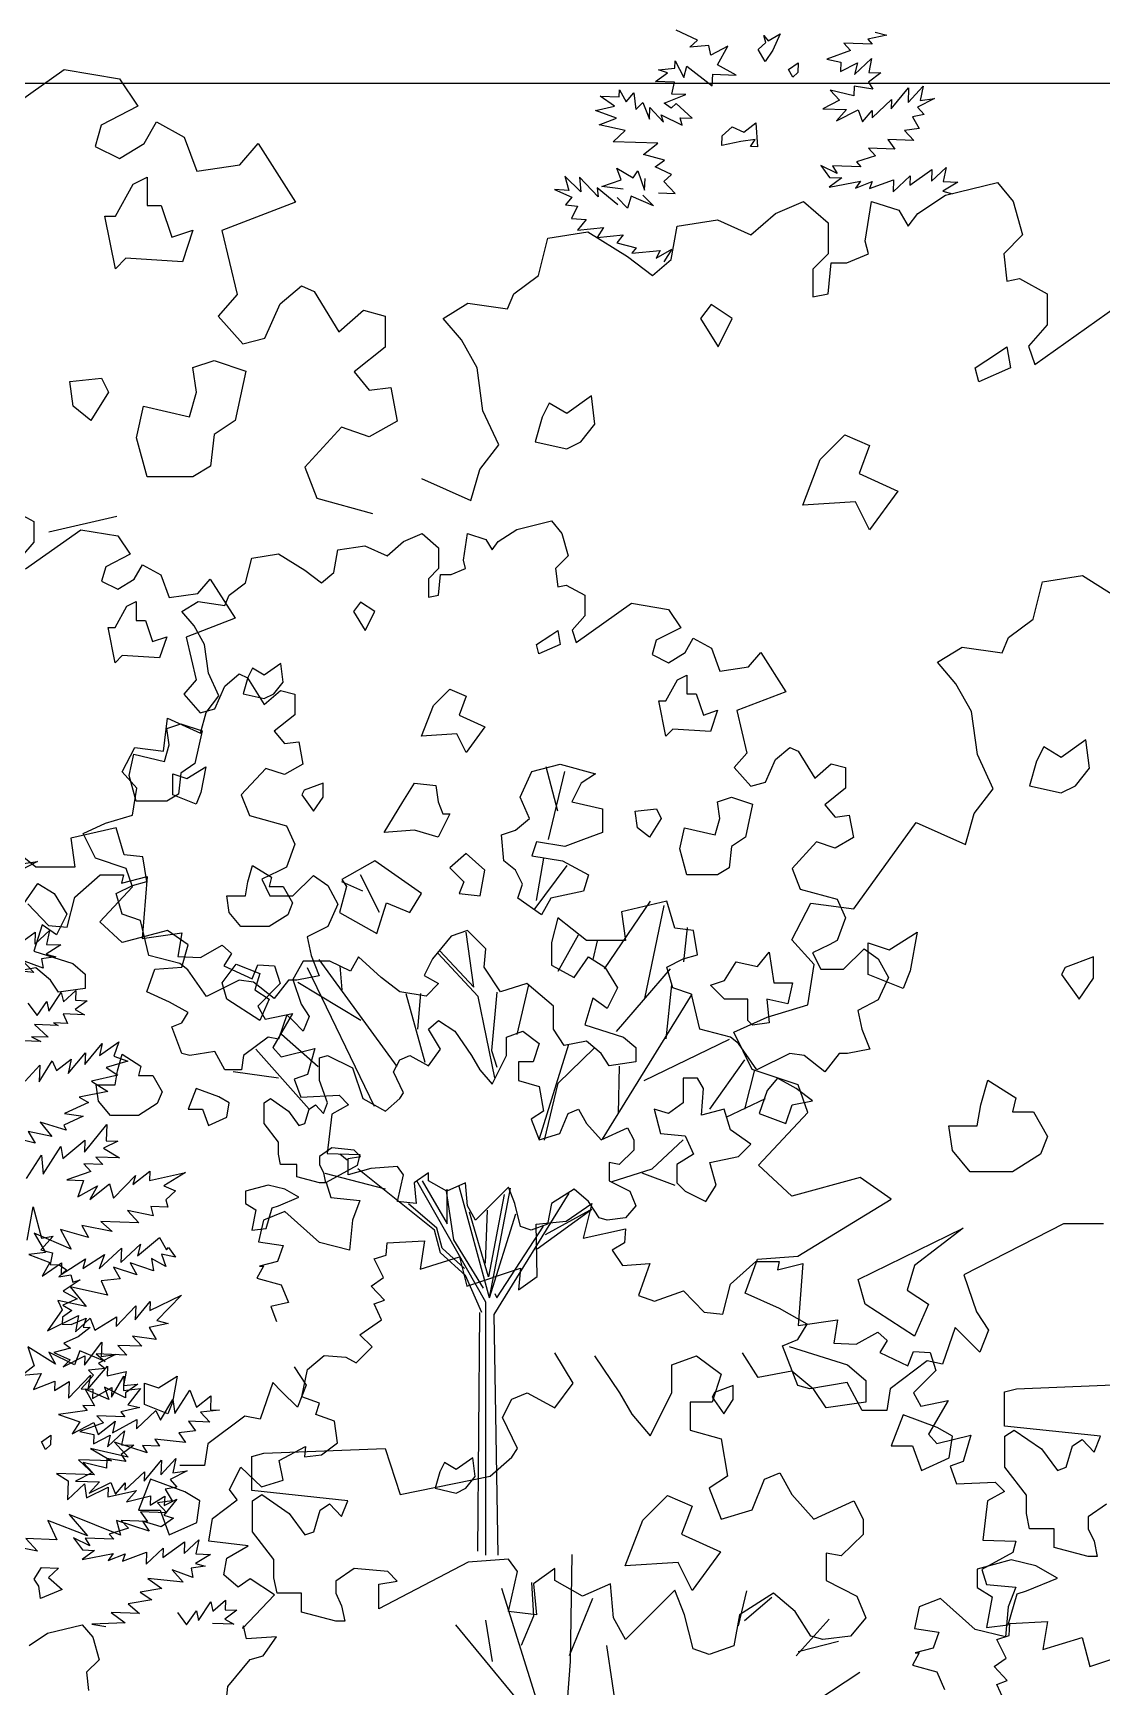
# Model space of a CAD drawing. Header units: inches. Extents: x -11 to 128, y 7 to 56.
# Drawn here: x 23.88 to 24.42, y 23.309 to 24.143 of the extents above; entities that cross this region are included whole.
import ezdxf

# ---------------------------------------------------------------- set-up
doc = ezdxf.new("R2010")
doc.units = ezdxf.units.IN
doc.header["$MEASUREMENT"] = 0
doc.layers.add('CAY', color=94, linetype='Continuous')
doc.layers.add('CAY-3', color=61, linetype='Continuous')
picture_1 = doc.add_image_def('image1.jpg', size_in_pixel=(1680, 1093))

# ---------------------------------------------------------------- blocks, each defined once
blk = doc.blocks.new('A$C76451831')
at = {"layer": 'CAY'}
for p, q in [((2385.3, 1838.2), (2361.6, 1849.4)), ((2598.4, 1843.9), (2577, 1839.2)), ((2585, 1847.1), (2598.4, 1843.9)), ((2376.8, 1830.3), (2385.3, 1838.2)), ((2398.2, 1832.3), (2376.8, 1830.3)), ((2400.5, 1821.3), (2398.2, 1832.3)), ((2419.5, 1831.5), (2400.5, 1821.3)), ((2407.9, 1810.6), (2419.5, 1831.5)), ((2557.5, 1826.7), (2530.9, 1816.8)), ((2581.8, 1833.6), (2550.1, 1834.7)), ((2550.1, 1834.7), (2557.5, 1826.7)), ((2577, 1839.2), (2581.8, 1833.6)), ((1580.1, 1739.3), (1673.3, 1805.4)), ((1673.3, 1805.4), (1735.8, 1794.7)), ((2341.5, 1804.8), (2360.1, 1806.9)), ((2351.8, 1801.7), (2341.5, 1804.8)), ((2360.1, 1806.9), (2360.4, 1815)), ((2360.4, 1815), (2370.2, 1796.1)), ((2370.2, 1796.1), (2373.4, 1809.1)), ((2373.4, 1809.1), (2402, 1786.8)), ((2428.8, 1799), (2407.9, 1810.6)), ((2530.9, 1816.8), (2546.6, 1813.5)), ((2546.6, 1813.5), (2546.3, 1803.1)), ((2546.3, 1803.1), (2565.2, 1812.8)), ((2562, 1799.8), (2581.2, 1817.7)), ((2565.2, 1812.8), (2562, 1799.8)), ((2581.2, 1817.7), (2577.9, 1802)), ((1735.8, 1794.7), (1756.4, 1764.1)), ((2338.3, 1791.8), (2351.8, 1801.7)), ((2359.6, 1791), (2338.3, 1791.8)), ((2356.4, 1777.5), (2359.6, 1791)), ((2402, 1786.8), (2402.5, 1799.9)), ((2402.5, 1799.9), (2428.8, 1799)), ((2561.5, 1786.7), (2561.2, 1775.8)), ((2582.7, 1783.2), (2561.5, 1786.7)), ((2591.5, 1801.5), (2577.6, 1791.1)), ((2577.6, 1791.1), (2582.7, 1783.2)), ((2577.9, 1802), (2591.5, 1801.5)), ((2603.3, 1761.2), (2622.6, 1784.5)), ((2622.1, 1768.2), (2639, 1786.7)), ((2622.6, 1784.5), (2622.1, 1768.2)), ((2639, 1786.7), (2635.8, 1770.5)), ((2292, 1763.9), (2276.1, 1775.3)), ((2276.1, 1775.3), (2297.4, 1774.6)), ((2297.4, 1774.6), (2297.7, 1782.3)), ((2297.7, 1782.3), (2305.3, 1768.9)), ((2305.3, 1768.9), (2313.9, 1779)), ((2313.9, 1779), (2315.9, 1760.3)), ((2315.9, 1760.3), (2323.9, 1768.2)), ((2323.9, 1768.2), (2331.4, 1749.4)), ((2347.9, 1767.4), (2372.2, 1777)), ((2355.9, 1761.7), (2347.9, 1767.4)), ((2361.5, 1766.9), (2355.9, 1761.7)), ((2372.2, 1777), (2356.4, 1777.5)), ((2379.5, 1750.4), (2361.5, 1766.9)), ((2545.1, 1770.9), (2526.2, 1761.2)), ((2561.2, 1775.8), (2534.7, 1782.2)), ((2534.7, 1782.2), (2545.1, 1770.9)), ((2581.6, 1751.1), (2603.6, 1771.6)), ((2603.6, 1771.6), (2603.3, 1761.2)), ((2651.7, 1772.6), (2632.8, 1762.9)), ((2635.8, 1770.5), (2651.7, 1772.6)), ((4659.2, 1730), (4666, 1767.4)), ((4666, 1767.4), (4675.2, 1732.1)), ((1756.4, 1764.1), (1715.1, 1742.8)), ((2270.6, 1759.2), (2292, 1763.9)), ((2294.3, 1750.7), (2270.6, 1759.2)), ((2275, 1743.2), (2294.3, 1750.7)), ((2331.4, 1749.4), (2331.9, 1762.5)), ((2331.9, 1762.5), (2347.1, 1746.1)), ((2347.1, 1746.1), (2344.7, 1754.4)), ((2344.7, 1754.4), (2368.3, 1742.7)), ((2365.9, 1750.9), (2379.5, 1750.4)), ((2368.3, 1742.7), (2365.9, 1750.9)), ((2526.2, 1761.2), (2552.9, 1760.2)), ((2552.9, 1760.2), (2541.6, 1747.5)), ((2541.6, 1747.5), (2566, 1759.8)), ((2566, 1759.8), (2571, 1746.5)), ((2571, 1746.5), (2581.9, 1759.2)), ((2581.9, 1759.2), (2581.6, 1751.1)), ((2640.2, 1754.5), (2627, 1752.2)), ((2627, 1752.2), (2634.6, 1738.8)), ((2632.8, 1762.9), (2640.2, 1754.5)), ((1715.1, 1742.8), (1708.1, 1718.6)), ((1763.5, 1722.2), (1777.1, 1746.4)), ((1777.1, 1746.4), (1808.3, 1729.3)), ((1808.3, 1729.3), (1822.5, 1690.9)), ((2304.2, 1736.7), (2275, 1743.2)), ((2290.6, 1724.1), (2304.2, 1736.7)), ((2634.6, 1738.8), (2618.3, 1736.6)), ((2618.3, 1736.6), (2628.7, 1725.4)), ((4688.4, 1734.4), (4674.7, 1719)), ((4675.2, 1732.1), (4688.4, 1734.4)), ((1708.1, 1718.6), (1735.8, 1705.1)), ((1735.8, 1705.1), (1763.5, 1722.2)), ((1870.8, 1698), (1891.4, 1722.2)), ((1891.4, 1722.2), (1933.3, 1656.1)), ((2340.9, 1722.3), (2290.6, 1724.1)), ((2324.6, 1709.7), (2340.9, 1722.3)), ((2577.7, 1716.8), (2585.5, 1708.3)), ((2607.1, 1715.7), (2577.7, 1716.8)), ((2628.7, 1725.4), (2599.3, 1726.4)), ((2599.3, 1726.4), (2607.1, 1715.7)), ((4674.7, 1719), (4687.7, 1715.8)), ((4687.7, 1715.8), (4685, 1702.8)), ((1822.5, 1690.9), (1870.8, 1698)), ((2294.6, 1694.5), (2313.2, 1683.4)), ((2299.6, 1681.1), (2294.6, 1694.5)), ((2348.4, 1703.5), (2324.6, 1709.7)), ((2337.7, 1695.7), (2348.4, 1703.5)), ((2356, 1687.3), (2337.7, 1695.7)), ((2524, 1697.3), (2533.9, 1683.8)), ((2542.3, 1688.5), (2524, 1697.3)), ((2569.2, 1695.7), (2537.1, 1696.9)), ((2537.1, 1696.9), (2542.3, 1688.5)), ((2585.5, 1708.3), (2564, 1701.4)), ((2564, 1701.4), (2569.2, 1695.7)), ((2624.3, 1675.2), (2648.9, 1693)), ((2648.4, 1679.8), (2664.8, 1695.1)), ((2648.9, 1693), (2648.4, 1679.8)), ((2664.8, 1695.1), (2661.6, 1679.4)), ((4685, 1702.8), (4695.4, 1702.4)), ((4703.4, 1696.7), (4694.9, 1688.8)), ((4695.4, 1702.4), (4703.4, 1696.7)), ((2236.3, 1685.2), (2240.6, 1669.3)), ((2254.4, 1667.9), (2236.3, 1685.2)), ((2252.8, 1684.1), (2254.4, 1667.9)), ((2273.6, 1662), (2252.8, 1684.1)), ((2278, 1673.7), (2299.6, 1681.1)), ((2301.9, 1670.6), (2278, 1673.7)), ((2313.2, 1683.4), (2318.5, 1691.4)), ((2318.5, 1691.4), (2325.9, 1669.8)), ((2325.9, 1669.8), (2326.4, 1682.9)), ((2347.5, 1679.5), (2356, 1687.3)), ((2360.2, 1665.9), (2347.5, 1679.5)), ((2547.5, 1683.4), (2533.6, 1673)), ((2533.6, 1673), (2568.7, 1679.9)), ((2533.9, 1683.8), (2547.5, 1683.4)), ((2568.7, 1679.9), (2563, 1671.9)), ((2563, 1671.9), (2581.8, 1679.4)), ((2578.8, 1671.4), (2605.9, 1681.3)), ((2581.8, 1679.4), (2578.8, 1671.4)), ((2605.4, 1667.7), (2624.6, 1685.6)), ((2605.9, 1681.3), (2605.4, 1667.7)), ((2624.6, 1685.6), (2624.3, 1675.2)), ((2677.9, 1678.8), (2661.2, 1668.5)), ((2661.6, 1679.4), (2677.9, 1678.8)), ((2664.3, 1664.1), (2722.6, 1678.3)), ((2722.6, 1678.3), (2740.3, 1657)), ((4694.9, 1688.8), (4708.2, 1691.1)), ((4718.8, 1685.3), (4699.8, 1672.8)), ((4708.2, 1691.1), (4710.6, 1682.8)), ((4710.6, 1682.8), (4718.8, 1685.3)), ((1933.3, 1656.1), (1850.8, 1624.3)), ((2224.6, 1670.4), (2244.1, 1661.9)), ((2240.6, 1669.3), (2224.6, 1670.4)), ((2244.1, 1661.9), (2237.2, 1653)), ((2272.6, 1672.4), (2273.6, 1662)), ((2295.9, 1653.3), (2272.6, 1672.4)), ((2306.7, 1649.3), (2295.1, 1661.4)), ((2310.8, 1662.9), (2306.7, 1649.3)), ((2336, 1652.2), (2310.8, 1662.9)), ((2323.9, 1664.2), (2336, 1652.2)), ((2341.7, 1666.5), (2360.2, 1665.9)), ((2473.2, 1643.5), (2504.5, 1657)), ((2504.5, 1657), (2532.2, 1632.9)), ((2574, 1612.2), (2581.1, 1657)), ((2581.1, 1657), (2611.8, 1647)), ((2633, 1643.5), (2664.3, 1664.1)), ((2661.2, 1668.5), (2672, 1665.4)), ((2740.3, 1657), (2750.9, 1619.3)), ((4715.4, 1664.1), (4699.3, 1656.9)), ((4699.3, 1656.9), (4709.5, 1651.1)), ((4699.8, 1672.8), (4715.4, 1664.1)), ((2237.2, 1653), (2250.5, 1651.6)), ((2250.5, 1651.6), (2243.7, 1637.7)), ((2243.7, 1637.7), (2260.2, 1636.6)), ((2260.2, 1636.6), (2250.4, 1624.7)), ((2362.4, 1629.3), (2407.8, 1636.4)), ((2407.8, 1636.4), (2445.5, 1619.3)), ((2445.5, 1619.3), (2473.2, 1643.5)), ((2611.8, 1647), (2622.4, 1629.3)), ((2622.4, 1629.3), (2633, 1643.5)), ((4698.8, 1643.4), (4698.5, 1635.7)), ((4709.5, 1651.1), (4698.8, 1643.4)), ((4708.9, 1635.3), (4725.5, 1642.4)), ((4725.5, 1642.4), (4722.4, 1632.1)), ((1850.8, 1624.3), (1867.9, 1552.3)), ((2217.3, 1615.8), (2262.1, 1622.8)), ((2250.4, 1624.7), (2279.7, 1627.6)), ((2262.1, 1622.8), (2306.9, 1595.1)), ((2279.7, 1627.6), (2272.6, 1616.4)), ((2272.6, 1616.4), (2301.9, 1619.3)), ((2301.9, 1619.3), (2294.6, 1610.4)), ((2355.9, 1591.6), (2362.4, 1629.3)), ((2532.2, 1632.9), (2532.2, 1598.1)), ((2750.9, 1619.3), (2729.7, 1598.1)), ((4698.5, 1635.7), (4708.9, 1635.3)), ((4716.6, 1621.4), (4700.5, 1614.3)), ((4730.1, 1631.8), (4716.6, 1621.4)), ((4722.4, 1632.1), (4730.1, 1631.8)), ((2206.7, 1573.9), (2217.3, 1615.8)), ((2294.6, 1610.4), (2316.5, 1604.8)), ((2316.5, 1604.8), (2311.6, 1598.8)), ((2311.6, 1598.8), (2343.6, 1601.9)), ((2339, 1593.3), (2356.7, 1603.2)), ((2343.6, 1601.9), (2339, 1593.3)), ((2356.7, 1603.2), (2347.6, 1589.1)), ((2577.6, 1598.1), (2574, 1612.2)), ((4708, 1608.6), (4689.3, 1603.8)), ((4689.3, 1603.8), (4707.5, 1595.4)), ((4699.6, 1587.6), (4724, 1599.9)), ((4700.5, 1614.3), (4708, 1608.6)), ((4723.6, 1589.4), (4743.1, 1615.5)), ((4724, 1599.9), (4723.6, 1589.4)), ((4758.5, 1601.4), (4739.6, 1591.6)), ((4743.1, 1615.5), (4742.6, 1599.2)), ((4742.6, 1599.2), (4758.5, 1601.4)), ((2306.9, 1595.1), (2334.7, 1573.9)), ((2334.7, 1573.9), (2355.9, 1591.6)), ((2532.2, 1598.1), (2515.1, 1580.9)), ((2515.1, 1580.9), (2515.1, 1549.7)), ((2532.2, 1553.2), (2535.7, 1588)), ((2535.7, 1588), (2553.4, 1588)), ((2553.4, 1588), (2577.6, 1598.1)), ((2729.7, 1598.1), (2733.2, 1567.4)), ((4707.5, 1595.4), (4699.6, 1587.6)), ((4747.1, 1585.9), (4728.4, 1583.8)), ((4728.4, 1583.8), (4733.7, 1578.2)), ((4739.6, 1591.6), (4747.1, 1585.9)), ((1916.2, 1541.7), (1940.4, 1562.3)), ((1940.4, 1562.3), (1954.5, 1555.8)), ((2179, 1553.2), (2206.7, 1573.9)), ((2733.2, 1567.4), (2747.4, 1570.3)), ((2747.4, 1570.3), (2778.6, 1553.2)), ((4733.7, 1578.2), (4720, 1562.8)), ((4720, 1562.8), (4733.1, 1562.4)), ((4732.8, 1552), (4754.5, 1564.3)), ((4733.1, 1562.4), (4732.8, 1552)), ((4754.1, 1553.5), (4768.1, 1577)), ((4754.5, 1564.3), (4754.1, 1553.5)), ((4768.1, 1577), (4767.5, 1561.2)), ((4767.5, 1561.2), (4786.6, 1563.2)), ((4786.6, 1563.2), (4772.4, 1545.1)), ((1867.9, 1552.3), (1846.6, 1528.1)), ((1954.5, 1555.8), (1982.2, 1510.4)), ((2171.9, 1536.1), (2179, 1553.2)), ((2515.1, 1549.7), (2532.2, 1553.2)), ((2778.6, 1553.2), (2778.6, 1518.4)), ((4772.4, 1545.1), (4785.9, 1541.9)), ((1846.6, 1528.1), (1874.3, 1496.9)), ((1899.1, 1503.3), (1916.2, 1541.7)), ((1982.2, 1510.4), (2010, 1534.6)), ((2010, 1534.6), (2034.1, 1528.1)), ((2034.1, 1528.1), (2034.1, 1493.3)), ((2099.4, 1525.5), (2127.1, 1542.6)), ((2120, 1501.3), (2099.4, 1525.5)), ((2127.1, 1542.6), (2171.9, 1536.1)), ((2764.5, 1473.6), (2857.6, 1539.7)), ((4745, 1524.8), (4718.3, 1514.8)), ((4769.2, 1531.6), (4737.5, 1532.7)), ((4737.5, 1532.7), (4745, 1524.8)), ((4785.9, 1541.9), (4764.4, 1537.2)), ((4764.4, 1537.2), (4769.2, 1531.6)), ((2778.6, 1518.4), (2757.4, 1494.2)), ((4718.3, 1514.8), (4734.1, 1511.6)), ((4734.1, 1511.6), (4733.7, 1501.1)), ((4733.7, 1501.1), (4752.6, 1510.9)), ((4749.5, 1497.9), (4768.7, 1515.8)), ((4752.6, 1510.9), (4749.5, 1497.9)), ((4768.7, 1515.8), (4765.4, 1500)), ((1874.3, 1496.9), (1899.1, 1503.3)), ((2034.1, 1493.3), (1999.3, 1465.6)), ((2137.7, 1470.1), (2120, 1501.3)), ((2757.4, 1494.2), (2764.5, 1473.6)), ((4779, 1499.6), (4765, 1489.2)), ((4765, 1489.2), (4770.2, 1481.3)), ((4765.4, 1500), (4779, 1499.6)), ((2144.2, 1421.7), (2137.7, 1470.1)), ((4732.6, 1469), (4713.7, 1459.2)), ((4722.1, 1480.2), (4732.6, 1469)), ((4748.6, 1473.9), (4722.1, 1480.2)), ((4749, 1484.7), (4748.6, 1473.9)), ((4770.2, 1481.3), (4749, 1484.7)), ((4769, 1449.1), (4791.1, 1469.7)), ((4790.7, 1459.3), (4810.1, 1482.6)), ((4791.1, 1469.7), (4790.7, 1459.3)), ((4809.5, 1466.3), (4826.5, 1484.8)), ((4810.1, 1482.6), (4809.5, 1466.3)), ((4839.1, 1470.7), (4820.2, 1461)), ((4826.5, 1484.8), (4823.2, 1468.6)), ((4823.2, 1468.6), (4839.1, 1470.7)), ((1999.3, 1465.6), (2016.4, 1445)), ((4713.7, 1459.2), (4740.4, 1458.3)), ((4740.4, 1458.3), (4729, 1445.5)), ((4729, 1445.5), (4753.5, 1457.8)), ((4753.5, 1457.8), (4758.5, 1444.5)), ((4758.5, 1444.5), (4769.3, 1457.3)), ((4769.3, 1457.3), (4769, 1449.1)), ((4827.6, 1452.5), (4814.4, 1450.3)), ((4814.4, 1450.3), (4822.1, 1436.9)), ((4820.2, 1461), (4827.6, 1452.5)), ((2016.4, 1445), (2040.6, 1447.9)), ((2040.6, 1447.9), (2047.7, 1410.1)), ((4822.1, 1436.9), (4805.7, 1434.7)), ((4805.7, 1434.7), (4816.2, 1423.5)), ((2161.9, 1383.3), (2144.2, 1421.7)), ((4794.5, 1413.8), (4765.1, 1414.8)), ((4765.1, 1414.8), (4773, 1406.4)), ((4786.8, 1424.5), (4794.5, 1413.8)), ((4816.2, 1423.5), (4786.8, 1424.5)), ((1985.2, 1403.1), (1943.9, 1358.2)), ((2016.4, 1392.5), (1985.2, 1403.1)), ((2047.7, 1410.1), (2016.4, 1392.5)), ((4711.4, 1395.4), (4721.4, 1381.9)), ((4729.7, 1386.6), (4711.4, 1395.4)), ((4724.6, 1394.9), (4729.7, 1386.6)), ((4756.7, 1393.8), (4724.6, 1394.9)), ((4773, 1406.4), (4751.5, 1399.4)), ((4751.5, 1399.4), (4756.7, 1393.8)), ((2140.7, 1355.6), (2161.9, 1383.3)), ((4735, 1381.4), (4721, 1371)), ((4721, 1371), (4756.1, 1378)), ((4721.4, 1381.9), (4735, 1381.4)), ((4756.1, 1378), (4750.4, 1370)), ((4750.4, 1370), (4769.3, 1377.5)), ((4766.3, 1369.4), (4793.3, 1379.4)), ((4769.3, 1377.5), (4766.3, 1369.4)), ((4792.9, 1365.8), (4812.1, 1383.7)), ((4793.3, 1379.4), (4792.9, 1365.8)), ((4811.7, 1373.3), (4836.3, 1391)), ((4812.1, 1383.7), (4811.7, 1373.3)), ((4835.9, 1377.9), (4852.3, 1393.2)), ((4836.3, 1391), (4835.9, 1377.9)), ((4865.3, 1376.9), (4848.6, 1366.6)), ((4852.3, 1393.2), (4849, 1377.4)), ((4849, 1377.4), (4865.3, 1376.9)), ((1943.9, 1358.2), (1957.5, 1323.4)), ((4822.1, 1359.3), (4834.8, 1345.7)), ((4845.4, 1350.8), (4822.1, 1359.3)), ((4859.4, 1363.5), (4843.5, 1361.3)), ((4843.5, 1361.3), (4845.4, 1350.8)), ((4848.6, 1366.6), (4859.4, 1363.5)), ((2075.2, 1345.6), (2130.6, 1320.8)), ((2130.6, 1320.8), (2140.7, 1355.6)), ((4810.5, 1338.4), (4786.3, 1334.3)), ((4834.8, 1345.7), (4795, 1349.9)), ((4795, 1349.9), (4810.5, 1338.4)), ((1957.5, 1323.4), (2020, 1306.3)), ((4799.6, 1325.7), (4772.7, 1321.2)), ((4772.7, 1321.2), (4785.5, 1310.3)), ((4786.3, 1334.3), (4799.6, 1325.7)), ((4851.8, 1302.5), (4865.7, 1323.4)), ((4865.7, 1323.4), (4868.1, 1312.9)), ((4868.1, 1312.9), (4882.1, 1325.5)), ((4882.1, 1325.5), (4881.7, 1314.6)), ((1732.8, 1302.8), (1656.2, 1285.1)), ((4753.8, 1311.4), (4769.3, 1300)), ((4785.5, 1310.3), (4753.8, 1311.4)), ((4828.1, 1311.5), (4838.5, 1297.6)), ((4838.5, 1297.6), (4849.5, 1313.5)), ((4849.5, 1313.5), (4851.8, 1302.5)), ((4894.8, 1314.2), (4881.4, 1304.2)), ((4881.4, 1304.2), (4891.6, 1298.4)), ((4881.7, 1314.6), (4894.8, 1314.2)), ((4661.5, 1274.6), (4682.3, 1288.4)), ((4682.3, 1288.4), (4721.2, 1297.8)), ((4721.2, 1297.8), (4733, 1283.7)), ((4769.3, 1300), (4732.1, 1298.6)), ((4732.1, 1298.6), (4747.8, 1295.7)), ((4733, 1283.7), (4740.1, 1258.5)), ((4891.6, 1298.4), (4867.6, 1299.3)), ((4740.1, 1258.5), (4725.9, 1244.3)), ((4725.9, 1244.3), (4728.3, 1223.9)), ((2228.3, 971.5), (2215.1, 1021.6)), ((2217.8, 939.8), (2236.3, 1016.3)), ((2204.6, 871.1), (2212.5, 918.7)), ((2027.8, 857.9), (2006.6, 900.2)), ((2201.9, 860.6), (2238.9, 910.7)), ((2009.3, 881.7), (1985.5, 892.2)), ((2281, 794.5), (2332.5, 870.4)), ((2326.2, 761), (2347.8, 865.6)), ((2491.6, 827), (2512.8, 868.3)), ((2512.8, 868.3), (2561.2, 861.8)), ((2370.1, 802.5), (2374.1, 840.9)), ((2134, 774), (2125.3, 835.7)), ((2228.6, 791.9), (2251.7, 832.8)), ((2268, 805.1), (2272.9, 825.9)), ((2516.4, 799.3), (2491.6, 827)), ((2047.7, 684.5), (1960.2, 805.1)), ((2138.7, 763.4), (2093.5, 812.2)), ((2095.8, 814.5), (2134, 774)), ((2022.3, 639.8), (1946.8, 795.6)), ((1985.8, 770.9), (1983.8, 797.9)), ((2294.3, 724.1), (2354.9, 794.5)), ((2509.3, 753.8), (2516.4, 799.3)), ((2007, 736.3), (1936.2, 779.1)), ((2079.1, 689), (2057.9, 766.3)), ((2071.1, 726.8), (2074.5, 766.9)), ((2157.5, 671.8), (2138.7, 763.4)), ((2159.9, 768.1), (2154, 702.8)), ((2182.7, 720.5), (2195.7, 776.4)), ((2278.7, 602.9), (2379.6, 765.8)), ((2350.1, 715.8), (2356.4, 776.4)), ((2463.9, 740.3), (2509.3, 753.8)), ((2426.2, 723.2), (2463.9, 740.3)), ((1958.8, 684.4), (1917.8, 720.8)), ((2207.6, 603.7), (2240.9, 709.9)), ((2325.4, 669), (2421.3, 715.4)), ((2446.8, 681.3), (2426.2, 723.2)), ((1948.8, 636.8), (1888.7, 704)), ((2154, 702.8), (2159.9, 684)), ((2228.7, 665.9), (2269.2, 705.2)), ((2399.3, 636.8), (2438.6, 692.2)), ((1914.2, 671.4), (1863.5, 678.5)), ((2296.7, 631.7), (2297.9, 685.1)), ((2438.6, 636.8), (2450, 680.8)), ((2498.7, 664.2), (2446.8, 681.3)), ((2213.4, 601.8), (2228.7, 665.9)), ((2509.3, 632.9), (2498.7, 664.2)), ((2417.8, 627.7), (2461.8, 648.6)), ((2334.4, 569.5), (2369.4, 602.2)), ((1991.5, 579.5), (1983.4, 586)), ((2034.5, 546.7), (1966.9, 564.4)), ((2041.2, 539.6), (2003.7, 569.7)), ((2289.6, 555.4), (2334.4, 569.5)), ((2323, 565.2), (2360, 551.4)), ((2089.9, 500.7), (2041.2, 539.6)), ((2147.3, 419.7), (2069.9, 556)), ((2075.8, 556.2), (2104.1, 507.8)), ((2102.9, 544.4), (2111.2, 489.7)), ((2104.1, 507.8), (2104.1, 546.7)), ((2151.6, 424.8), (2117.3, 549.9)), ((2168.2, 540.8), (2150.5, 448.4)), ((2151.6, 424.8), (2175, 548.1)), ((2156.8, 405.9), (2241.3, 542.4)), ((2092.3, 503.1), (2060.4, 530.2)), ((2150.5, 448.4), (2129.2, 520.8)), ((2146.9, 463.7), (2149.3, 523.1)), ((2205.1, 479.9), (2266.8, 524.3)), ((2214.5, 496), (2264.5, 523.1)), ((2098.2, 480.3), (2092.3, 503.1)), ((2151.6, 424.8), (2181.2, 519.2)), ((2159.9, 424.8), (2212.2, 505.4)), ((2096.6, 475.1), (2089.9, 500.7)), ((2111.2, 489.7), (2144.6, 435.4)), ((2124.5, 449.6), (2096.6, 475.1)), ((2123.3, 457.8), (2098.2, 480.3)), ((2143, 408.3), (2124.5, 449.6)), ((2157.5, 429.5), (2159.9, 424.8)), ((2147.3, 135.4), (2147.3, 419.7)), ((2138.3, 140.1), (2140.6, 408.3)), ((2161.5, 135.4), (2156.8, 405.9))]:
    blk.add_line(p, q, dxfattribs=at)
for points in [[(4660, 2108), (4683.2, 2083.8), (4704.3, 2081.7), (4712.8, 2115.4), (4741.2, 2140.7), (4767.6, 2140.7), (4765.5, 2131.2), (4794, 2138.6), (4788.7, 2069), (4833, 2075.3), (4828.8, 2049), (4854.1, 2047.9), (4878.3, 2061.6), (4888.9, 2052.1), (4880.5, 2038.4), (4912.1, 2023.7), (4918.4, 2039.5), (4937.4, 2038.4), (4943.7, 2018.4), (4918.4, 1993.1), (4926.9, 1978.3), (4957.4, 1984.6), (4935.3, 1946.7), (4944.8, 1936.1), (4982.8, 1945.6), (4974.3, 1916.1), (4959.6, 1910.8), (4966.9, 1890.8), (5010.2, 1892.9), (5020.7, 1882.3), (5001.7, 1871.8), (4996.5, 1827.5), (5033.4, 1826.4), (5030.2, 1813.8), (4995.4, 1794.8), (5000.7, 1777.9), (5033.4, 1774.7), (5024.9, 1752.6), (5021.8, 1718.9), (4988, 1727.3), (4949, 1762.1), (4924.8, 1752.6), (4919.5, 1728.3), (4946.9, 1724.1), (4940.6, 1706.2), (4920.5, 1700.9), (4924.8, 1700.9), (4917.4, 1687.2), (4944.8, 1679.8), (4953.2, 1659.8), (4933.2, 1655.6), (4939.5, 1638.7)], [(2492.6, 1796.8), (2487.9, 1805.1), (2498.6, 1812.9), (2498.2, 1802), (2492.6, 1796.8)], [(4882.5, 1207.1), (4884.7, 1228.2), (4910, 1258.8), (4924.7, 1263), (4939.5, 1284.1), (4905.7, 1282), (4902.6, 1296.7), (4901.5, 1293.6), (4937.4, 1331.5), (4910, 1349.5), (4896.3, 1340), (4880.4, 1353.7), (4883.6, 1372.7), (4907.9, 1386.4), (4863.6, 1391.6), (4867.8, 1417), (4895.2, 1438.1), (4886.8, 1449.7), (4899.4, 1475), (4922.6, 1452.8), (4946.9, 1460.2), (4942.7, 1482.3), (4972.2, 1498.2), (4971.1, 1486.6), (4990.1, 1488.7), (5008, 1502.4), (5004.9, 1526.6), (4983.8, 1534), (4988, 1546.7), (4968, 1554.1), (4974.3, 1584.7), (4993.3, 1600.5), (5017.5, 1598.4), (5029.1, 1592), (5047.1, 1610), (5033.4, 1623.7), (5057.6, 1640.6), (5049.2, 1658.5), (5060.8, 1662.7), (5046, 1678.5), (5059.7, 1688), (5049.2, 1709.1), (5062.9, 1713.3), (5063.9, 1727), (5106.1, 1729.1), (5100.9, 1697.5), (5145.2, 1711.2), (5153.6, 1678.5), (5213.7, 1698.6), (5211.6, 1674.3), (5232.7, 1689.1), (5231.6, 1748.1), (5265.4, 1751.3), (5293.9, 1771.3), (5284.4, 1732.3), (5331.8, 1742.9), (5330.8, 1727), (5317.1, 1718.6), (5328.7, 1701.7), (5359.3, 1703.8), (5346.6, 1668), (5364.5, 1661.6), (5397.2, 1673.2), (5420.4, 1649), (5441.5, 1646.9), (5450, 1680.6), (5478.4, 1705.9), (5504.8, 1705.9), (5502.7, 1696.5), (5531.2, 1703.8), (5525.9, 1634.2), (5570.2, 1640.6), (5566, 1614.2), (5591.3, 1613.1), (5615.5, 1626.8), (5626.1, 1617.3), (5617.7, 1603.6), (5649.3, 1588.9), (5655.6, 1604.7), (5674.6, 1603.6), (5680.9, 1583.6), (5655.6, 1558.3), (5664.1, 1543.5), (5694.7, 1549.8), (5672.5, 1511.9), (5682, 1501.3), (5720, 1510.8), (5711.5, 1481.3), (5696.8, 1476), (5704.1, 1456), (5747.4, 1458.1), (5757.9, 1447.5), (5738.9, 1437), (5733.7, 1392.7), (5770.6, 1391.6), (5767.4, 1379), (5732.6, 1360), (5737.9, 1343.1), (5770.6, 1340), (5762.2, 1317.8), (5759, 1284.1), (5725.2, 1292.5), (5686.2, 1327.3), (5662, 1317.8), (5656.7, 1293.6), (5684.1, 1289.3), (5677.8, 1271.4), (5657.7, 1266.1), (5662, 1266.1), (5654.6, 1252.4), (5682, 1245), (5690.4, 1225)], [(4680, 1494.9), (4675.3, 1503.2), (4686, 1511), (4685.6, 1500.1), (4680, 1494.9)], [(634.4, 1290.3), (625.9, 1308.2), (637.6, 1312.5), (622.8, 1328.3), (636.5, 1337.8), (625.9, 1358.9), (639.7, 1363.1), (640.7, 1376.8), (682.9, 1378.9), (677.6, 1347.3), (721.9, 1361), (730.4, 1328.3), (790.5, 1348.3)], [(5271.7, 1376.9), (5269.6, 1256.6), (5264.3, 1187)], [(5192.6, 1338.9), (5231.6, 1214.5)], [(5226.4, 1345.2), (5228.5, 1307.3), (5214.8, 1274.6)], [(5294.9, 1327.3), (5268.6, 1263)], [(5467.9, 1335.7), (5458.4, 1296.7)], [(5496.4, 1328.4), (5465.8, 1302)], [(5174.7, 1303.1), (5182.1, 1256.6)], [(5560.7, 1304.1), (5523.8, 1263)], [(5140.9, 1297.8), (5207.4, 1216.6)], [(5310.7, 1274.6), (5323.4, 1189.1), (5320.2, 1149.1)], [(5571.3, 1278.8), (5525.9, 1267.2)], [(5595.5, 1244), (5547, 1212.3)], [(1627.7, 913), (1643.6, 915.2), (1624.7, 905.4)], [(1616.2, 817.7), (1640.9, 835.5), (1640.4, 822.3), (1656.8, 837.6), (1653.5, 821.9), (1669.8, 821.3), (1653.1, 811), (1663.9, 807.9), (1648, 805.8), (1649.9, 795.3), (1626.6, 803.8), (1639.3, 790.2), (1599.5, 794.3)], [(1632.6, 756), (1643, 742), (1654, 757.9), (1656.3, 747), (1670.2, 767.8), (1672.6, 757.3), (1686.6, 770), (1686.2, 759.1), (1699.3, 758.6), (1685.9, 748.7), (1696.1, 742.9), (1672.1, 743.7), (1677.2, 733.1), (1661.3, 733.7), (1666.6, 730.8), (1639.9, 731.7), (1655.3, 717.6), (1636.8, 718.2), (1647, 712.9), (1615.3, 714)], [(1629.6, 668.1), (1646.1, 686.1), (1645.4, 667.6), (1659.8, 691.1), (1664.9, 680), (1681.2, 693.1), (1677.9, 676.9), (1697.3, 700.2), (1696.8, 687.1), (1716.2, 710.4), (1713, 696.9), (1734.9, 712.5), (1729.3, 696.4), (1745, 690.8), (1720.7, 683.5), (1733.6, 674.9), (1704.3, 668.2), (1722.5, 656.7), (1690.1, 650.1), (1700.8, 644.3), (1673.6, 631.7), (1694.8, 628.7), (1673.2, 618.6), (1675.7, 613), (1646.5, 622.2), (1659.6, 605.9), (1633, 611.8), (1640.7, 598.4), (1590.4, 611)], [(1631.2, 558.8), (1648, 585), (1649.9, 563.6), (1669.6, 594.7), (1671.9, 581.4), (1696.6, 601.9), (1696.1, 588.3), (1721.2, 619.6), (1720.6, 601), (1733.7, 600.6), (1717.6, 593), (1735.8, 581.9), (1709.1, 582.8), (1716.9, 574.4), (1695.7, 575.2), (1703.5, 566.7), (1676.5, 557.2), (1695, 556.6), (1688.9, 538.2), (1710.7, 550.6), (1702.4, 535), (1724.3, 552.8), (1728.8, 536.8), (1753.7, 562.3), (1750.6, 551.9), (1769.7, 567.1), (1769.3, 556.7), (1810, 565.7), (1785.4, 550.7), (1798.4, 544.8), (1787.6, 534.8), (1790, 526.5), (1771, 527.2), (1773.4, 516.7), (1744.6, 522.7), (1757.2, 509.1), (1714.7, 510.6), (1727.4, 499.2), (1693.2, 505.9), (1700.9, 492.5), (1669.1, 501.3), (1681.4, 479.5), (1639.5, 497.3), (1652.3, 475.6), (1633.6, 473.5), (1657.4, 464.5), (1648.7, 449), (1670.5, 464.1), (1670, 450.9), (1697.4, 468.6), (1694.3, 457.8), (1718.8, 473.3), (1712.8, 457.1), (1737.7, 480.3), (1737.1, 464.5), (1759.1, 485), (1755.9, 472), (1780.7, 492.4), (1788.3, 478.5), (1790.7, 481.2), (1798.5, 470.5), (1782.7, 473.7), (1787.7, 460), (1771.7, 468.7), (1773.9, 455), (1747.5, 464.1), (1755.2, 450.7), (1728.8, 459.3), (1736.5, 445.9), (1715.1, 443.9), (1722.2, 427.8), (1680, 437), (1698.2, 415), (1666.3, 421.6), (1671.3, 411), (1654.7, 387.5), (1689.7, 404.9), (1686.3, 386.4), (1702.7, 401.7), (1707.7, 388.4), (1732.3, 403.4), (1731.9, 392.6), (1754, 415.8), (1753.4, 400), (1770, 420.7), (1769.7, 410.3), (1805.2, 427.6), (1777.4, 399.1), (1790.4, 396), (1769, 391.3), (1776.7, 377.8), (1750.1, 381.5), (1760.6, 370.2), (1733.8, 371.2), (1743.9, 360.4), (1709.5, 361.6), (1719.6, 353.1), (1691, 365), (1685, 349.3), (1656.1, 363.5), (1663.8, 350.1), (1632.7, 369.7), (1639.7, 348.2), (1626.2, 337.8), (1647.6, 339.7), (1638.8, 321.5), (1663.1, 331), (1662.7, 320.6), (1679, 330.5), (1678.3, 311.9), (1703.2, 337.8), (1700, 322), (1722.2, 348), (1721.8, 337.1), (1743.2, 341.8), (1740, 326.1), (1756.3, 327.8), (1742.4, 317.8), (1742.2, 312.4), (1718.6, 324.1), (1723.6, 310.3), (1697.2, 322.1), (1707.5, 303.2), (1694.3, 303.7), (1699.1, 298), (1667.2, 293.7), (1691, 285.2), (1682.3, 271.9), (1706.8, 284.6), (1711.8, 270.9), (1730.9, 286.1), (1727.7, 273), (1755, 287.9), (1754.6, 277.5), (1776.6, 298.1), (1781.7, 287), (1795.6, 310.5), (1797.8, 294.6), (1814.6, 320.8), (1822.1, 301.9), (1838.4, 314.5), (1837.8, 298.6), (1848.2, 298.3), (1826.8, 296.3), (1837.3, 285.1), (1813.3, 285.9), (1821.1, 275.2), (1802.5, 273.1), (1809.8, 262), (1775.5, 265.9), (1780.6, 258), (1761.6, 258.7), (1766.8, 250.4), (1730.1, 262.5), (1745.3, 245.7), (1703.1, 255.3), (1726.6, 241.3), (1689.5, 242.6), (1707.5, 225.7), (1664.9, 227.2), (1677.8, 219), (1677, 197.7), (1696.2, 215.6), (1698.4, 199.7), (1722.9, 212), (1722.5, 201.1), (1754.9, 208.2), (1743.6, 195.4), (1770.5, 202.2), (1770.2, 191.8), (1786.4, 201.6), (1786, 191.2), (1799.9, 198.4), (1785.6, 180.3), (1796.4, 177.2), (1782.5, 167.3), (1761.4, 173.5), (1769.1, 162.3), (1732.4, 174.5), (1736.8, 158), (1679.2, 181.3), (1699.6, 157), (1654.9, 174.5), (1665, 152.8), (1630.2, 154), (1643.3, 140), (1592.9, 149.9)]]:
    blk.add_lwpolyline(points, dxfattribs=at)
for points in [[(4784.5, 1915.2), (4800.4, 1915.2), (4810.9, 1896.7), (4805.6, 1883.5), (4784.5, 1870.3), (4752.8, 1870.3), (4739.6, 1886.1), (4737, 1904.6), (4758.1, 1904.6), (4760.8, 1920.5), (4766, 1939), (4787.2, 1925.7)], [(2453.8, 1827.6), (2462.2, 1835.5), (2459.8, 1843.3), (2465, 1837.6), (2478.4, 1845.3), (2470.1, 1827), (2461.5, 1814.2)], [(2452.7, 1718.4), (2445, 1718.7), (2450.2, 1726.6), (2434.3, 1724.5), (2412.8, 1719.8), (2413.2, 1730.7), (2424.4, 1740.7), (2437.4, 1734.8), (2450.9, 1745.2)], [(1750.8, 1676.2), (1766.7, 1684.2), (1766.7, 1652.5), (1782.5, 1652.5), (1794.4, 1616.8), (1818.1, 1624.8), (1806.3, 1589.1), (1742.9, 1593.1), (1731.1, 1581.2), (1719.2, 1640.6), (1731.1, 1640.6)], [(4791, 1545.5), (4791, 1569.3), (4806.8, 1564), (4827.9, 1577.2), (4822.7, 1548.1), (4817.4, 1534.9)], [(5431.9, 1558.7), (5429.3, 1553.4), (5442.5, 1535), (5453, 1550.8), (5453, 1566.7)], [(2424.5, 1525.4), (2400.8, 1541.2), (2388.9, 1525.4), (2408.7, 1493.7)], [(2721.4, 1485.8), (2733.3, 1493.7), (2737.3, 1469.9), (2701.6, 1454.1), (2697.7, 1469.9)], [(1754.8, 1391.1), (1762.7, 1426.7), (1814.2, 1414.8), (1822.1, 1442.6), (1818.1, 1470.3), (1841.9, 1478.2), (1877.5, 1466.3), (1865.7, 1410.9), (1841.9, 1395), (1837.9, 1359.4), (1818.1, 1347.5), (1766.7, 1347.5)], [(5162.8, 1464.3), (5160.2, 1485.4), (5141.7, 1472.2), (5128.5, 1480.1), (5123.3, 1469.6), (5118, 1451.1), (5141.7, 1445.8), (5152.3, 1451.1)], [(1683.5, 1426.7), (1679.6, 1454.5), (1715.2, 1458.4), (1723.1, 1442.6), (1703.3, 1410.9)], [(2270.1, 1406.6), (2266.2, 1438.3), (2238.4, 1418.5), (2218.7, 1430.3), (2210.7, 1414.5), (2202.8, 1386.8), (2238.4, 1378.9), (2254.3, 1386.8)], [(5351.5, 1415.3), (5379.2, 1443), (5406.9, 1431.1), (5395, 1399.4), (5438.6, 1379.6), (5406.9, 1336.1), (5391, 1367.8), (5331.7, 1363.8)], [(2523.5, 1367), (2551.2, 1394.7), (2578.9, 1382.8), (2567, 1351.1), (2610.6, 1331.3), (2578.9, 1287.8), (2563.1, 1319.5), (2503.7, 1315.5)], [(4672.4, 1341), (4667.2, 1348.9), (4675.4, 1362.2), (4694.4, 1361.5), (4683.1, 1351), (4698.5, 1337.4), (4674.2, 1327.3)], [(1914.2, 715.4), (1902.8, 717.8), (1874.9, 696.9), (1872.6, 680.8), (1854.1, 680.8), (1842.7, 701.7), (1814.8, 696.9), (1805.7, 699.3), (1794.3, 729.2), (1805.7, 733.9), (1812.8, 745.3), (1792, 757.1), (1766.4, 768.5), (1775.5, 794.1), (1805.7, 796.4), (1812.8, 821.6), (1789.6, 837.7), (1738.5, 824), (1713.4, 847.2), (1750.3, 886.5), (1743.2, 907.3), (1708.6, 918.7), (1694.9, 946.6), (1720, 958), (1750.3, 967.1), (1755, 997.4), (1738.5, 1015.9), (1752.7, 1043.4), (1784.9, 1039.1), (1789.6, 1076), (1826.6, 1059.5), (1833.2, 1082.7), (1847.4, 1101.2), (1835.6, 1126.7), (1831.3, 1159), (1819.5, 1179.8), (1805.7, 1196), (1824.2, 1207.4), (1854.1, 1203), (1858.8, 1214.4), (1877.3, 1228.2), (1884.3, 1256.1), (1914.2, 1260.8), (1944.1, 1242.4), (1962.6, 1228.2), (1976.7, 1240), (1981, 1265.2), (2011.3, 1269.9), (2036.5, 1258.5), (2054.9, 1274.6), (2075.8, 1283.7), (2094.3, 1267.5), (2094.3, 1244.3), (2082.9, 1232.9), (2082.9, 1212.1), (2094.3, 1214.4), (2096.6, 1237.6), (2108.4, 1237.6), (2124.5, 1244.3), (2122.2, 1253.8), (2126.9, 1283.7), (2147.3, 1277), (2154.4, 1265.2), (2161.5, 1274.6), (2182.3, 1288.4), (2221.2, 1297.8), (2233, 1283.7), (2240.1, 1258.5), (2225.9, 1244.3), (2228.3, 1223.9), (2237.7, 1225.8), (2258.6, 1214.4), (2258.6, 1191.2), (2244.4, 1175.1), (2249.1, 1161.4), (2311.2, 1205.4), (2352.9, 1198.3), (2366.7, 1177.9), (2339.1, 1163.7), (2334.4, 1147.6), (2352.9, 1138.5), (2371.4, 1149.9), (2380.4, 1166.1), (2401.2, 1154.7), (2410.7, 1129.1), (2442.9, 1133.8), (2456.7, 1149.9), (2484.6, 1105.9), (2429.6, 1084.7), (2441, 1036.7), (2426.8, 1020.6), (2445.3, 999.7), (2461.8, 1004.1), (2473.2, 1029.6), (2489.3, 1043.4), (2498.7, 1039.1), (2517.2, 1008.8), (2535.7, 1024.9), (2551.8, 1020.6), (2551.8, 997.4), (2528.6, 978.9), (2540, 965.1), (2556.1, 967.1), (2560.8, 941.9), (2540, 930.1), (2519.2, 937.2), (2491.7, 907.3), (2500.7, 884.1), (2542.4, 872.7), (2551.8, 851.9), (2542.4, 826.3), (2533.3, 821.6), (2514.8, 812.5), (2523.9, 794.1), (2549.4, 794.1), (2572.6, 816.9), (2588.7, 805.5), (2600.1, 784.6), (2588.7, 759.5), (2565.6, 747.7), (2570.3, 726.8), (2579.3, 704), (2554.2, 699.3), (2544.7, 699.3), (2528.6, 678.5), (2505.4, 696.9), (2489.3, 699.3), (2452.3, 680.8), (2431.5, 710.7), (2422.5, 717.8), (2387.9, 726.8), (2378.5, 766.1), (2357.6, 773.2), (2350.9, 796.4), (2369.4, 805.5), (2385.5, 810.2), (2380.8, 837.7), (2360, 840.1), (2350.9, 870.4), (2299.8, 858.6), (2304.6, 826.3), (2260.5, 826.3), (2228.3, 851.9), (2221.2, 824), (2221.2, 798.4), (2246.8, 784.6), (2262.9, 807.8), (2281.4, 796.4), (2295.5, 773.2), (2283.7, 750), (2267.6, 761.4), (2258.6, 731.5), (2302.2, 717.8), (2316, 706), (2316, 689.9), (2286.1, 685.5), (2277, 699.3), (2260.5, 713.1), (2235.4, 708.3), (2223.6, 726.8), (2223.6, 752.4), (2193.7, 777.9), (2163.8, 768.5), (2145.4, 796.4), (2147.3, 816.9), (2126.9, 837.7), (2108.4, 831), (2087.6, 805.5), (2078.1, 787), (2094.3, 777.9), (2080.5, 763.8), (2050.6, 768.5), (2029.8, 784.6), (2004.2, 807.8), (1995.2, 791.7), (1972, 803.1), (1942.1, 803.1), (1930.3, 782.3), (1939.8, 754.7), (1948.8, 741), (1942.1, 724.5), (1930.3, 736.3), (1923.7, 742.9)], [(2022.5, 1195.9), (2006.6, 1206.4), (1998.7, 1195.9), (2011.9, 1174.8)], [(2220.4, 1169.5), (2228.3, 1174.8), (2231, 1158.9), (2207.2, 1148.4), (2204.6, 1158.9)], [(1919.5, 1116.7), (1916.9, 1137.8), (1898.4, 1124.6), (1885.2, 1132.5), (1880, 1122), (1874.7, 1103.5), (1898.4, 1098.2), (1909, 1103.5)], [(2362.9, 1119.3), (2373.5, 1124.6), (2373.5, 1103.5), (2384.1, 1103.5), (2392, 1079.7), (2407.8, 1085), (2399.9, 1061.2), (2357.7, 1063.9), (2349.7, 1055.9), (2341.8, 1095.6), (2349.7, 1095.6)], [(2088.5, 1090.3), (2106.9, 1108.8), (2125.4, 1100.8), (2117.5, 1079.7), (2146.5, 1066.5), (2125.4, 1037.5), (2114.9, 1058.6), (2075.3, 1055.9)], [(2209.9, 855.3), (2183.5, 873.8), (2188.8, 889.6), (2180.8, 905.5), (2167.6, 916), (2165, 945.1), (2180.8, 950.3), (2196.7, 963.5), (2186.1, 987.3), (2199.3, 1016.3), (2231, 1024.3), (2270.6, 1013.7), (2254.7, 1003.1), (2244.2, 982), (2278.5, 974.1), (2278.5, 947.7), (2257.4, 939.8), (2236.3, 931.9), (2204.6, 937.1), (2199.3, 921.3), (2233.6, 916), (2262.7, 900.2), (2257.4, 881.7), (2220.4, 873.8)], [(1795.5, 989.9), (1795.5, 1013.7), (1811.3, 1008.4), (1832.5, 1021.6), (1827.2, 992.6), (1821.9, 979.4)], [(1943.3, 995.2), (1940.7, 989.9), (1953.9, 971.5), (1964.4, 987.3), (1964.4, 1003.1)], [(2054.1, 982), (2067.3, 1003.1), (2091.1, 1000.5), (2093.7, 982), (2099, 968.8), (2106.9, 968.8), (2093.7, 942.4), (2067.3, 950.3), (2033, 947.7)], [(2365.6, 929.2), (2370.9, 953), (2405.2, 945.1), (2410.4, 963.5), (2407.8, 982), (2423.6, 987.3), (2447.4, 979.4), (2439.5, 942.4), (2423.6, 931.9), (2421, 908.1), (2407.8, 900.2), (2373.5, 900.2)], [(2318.1, 953), (2315.4, 971.5), (2339.2, 974.1), (2344.5, 963.5), (2331.3, 942.4)], [(2062.1, 857.9), (2075.3, 879), (2022.5, 916), (1985.5, 894.9), (1990.8, 887), (1982.9, 857.9), (2025.1, 834.2), (2035.7, 868.5)], [(2141.2, 876.4), (2146.5, 905.5), (2125.4, 923.9), (2106.9, 908.1), (2122.8, 892.2), (2117.5, 879)], [(1903.7, 887), (1919.5, 887), (1930.1, 868.5), (1924.8, 855.3), (1903.7, 842.1), (1872, 842.1), (1858.8, 857.9), (1856.2, 876.4), (1877.3, 876.4), (1880, 892.2), (1885.2, 910.7), (1906.4, 897.5)], [(2577.1, 788.1), (2577.1, 823.8), (2600.8, 815.8), (2632.5, 835.6), (2624.6, 792.1), (2616.7, 772.3)], [(1856.2, 760.2), (1850.9, 778.7), (1866.8, 799.8), (1893.2, 789.3), (1887.9, 770.8), (1903.7, 760.2), (1893.2, 736.5)], [(2415.7, 781.4), (2428.9, 802.5), (2452.7, 797.2), (2465.9, 813), (2471.2, 778.7), (2492.3, 778.7), (2487, 755), (2463.2, 760.2), (2465.9, 733.8), (2447.4, 731.2), (2442.1, 736.5), (2442.1, 760.2), (2415.7, 760.2), (2399.9, 776.1)], [(1999.5, 590.8), (1974.4, 593.1), (1960.6, 583.7), (1960.6, 574.6), (1964.9, 565.2), (1967.3, 553.8), (1960.6, 553.8), (1935.1, 560.5), (1935.1, 574.6), (1916.6, 574.6), (1914.2, 586), (1914.2, 599.8), (1898.1, 620.6), (1898.1, 643.8), (1905.2, 648.6), (1925.6, 634.4), (1937.4, 618.3), (1944.1, 620.6), (1948.8, 636.8), (1955.9, 641.5), (1964.9, 632), (1969.6, 643.8), (1960.6, 669), (1960.6, 694.6), (1969.6, 696.9), (1997.6, 683.2), (2009, 648.6), (2034.5, 634.4), (2050.6, 648.6), (2054.9, 655.2), (2043.5, 678.5), (2050.6, 692.2), (2062, 696.9), (2082.9, 685.5), (2096.6, 704), (2082.9, 726.8), (2094.3, 736.3), (2112.7, 724.5), (2131.2, 696.9), (2140.6, 680.8), (2154.4, 664.7), (2170.5, 696.9), (2170.5, 717.8), (2189, 724.5), (2207.5, 710.7), (2200.8, 689.9), (2184.3, 689.9), (2184.3, 669), (2207.5, 662.3), (2212.2, 634.4), (2198.4, 625.4), (2207.5, 602.2), (2230.7, 609.2), (2240.1, 632), (2251.5, 636.8), (2260.5, 620.6), (2277, 602.2), (2306.9, 615.9), (2314, 602.2), (2314, 590.8), (2297.5, 574.6), (2286.1, 576.6), (2286.1, 556.2), (2309.3, 544.4), (2316, 528.2), (2304.6, 514.5), (2283.7, 512.1), (2274.7, 514.5), (2262.9, 533), (2246.8, 546.7), (2221.2, 530.6), (2216.9, 507.4), (2198.4, 500.7), (2186.6, 505), (2179.9, 530.6), (2172.9, 549.1), (2156.8, 533), (2135.9, 512.1), (2126.9, 528.2), (2124.5, 553.8), (2103.7, 544.4), (2082.9, 556.2), (2082.9, 565.2), (2066.7, 553.8), (2069.1, 530.6), (2048.3, 533), (2054.9, 562.8), (2048.3, 572.3), (2018, 569.9), (1992.8, 562.8), (1992.8, 581.3), (2006.6, 583.7)], [(2392.2, 660), (2385.5, 671.4), (2369.4, 671.4), (2369.4, 643.8), (2352.9, 632), (2336.8, 636.8), (2343.9, 609.2), (2371.4, 606.9), (2380.8, 586), (2362.3, 574.6), (2362.3, 553.8), (2371.4, 544.4), (2394.6, 533), (2406.4, 551.4), (2399.3, 576.6), (2431.5, 583.7), (2445.3, 597.4), (2422.5, 613.6), (2415.4, 636.8), (2389.8, 630.1)], [(2475.5, 671.4), (2463.7, 657.6), (2454.7, 632), (2484.6, 620.6), (2491.7, 641.5), (2514.8, 646.2), (2496.4, 660)], [(1809, 206.5), (1770.6, 220.7), (1757.1, 185.9), (1781.3, 185.9), (1791.3, 158.2), (1822.5, 172.3), (1826.1, 196.5)]]:
    blk.add_lwpolyline(points, close=True, dxfattribs=at)
at = {"layer": 'CAY-3'}
for p, q in [((2762.6, 1187.4), (2773.2, 1229.3)), ((2773.2, 1229.3), (2818.1, 1236.4)), ((2818.1, 1236.4), (2862.9, 1208.6)), ((2734.9, 1166.8), (2762.6, 1187.4)), ((2655.3, 1139), (2683, 1156.1)), ((2683, 1156.1), (2727.8, 1149.6)), ((2727.8, 1149.6), (2734.9, 1166.8)), ((2676, 1114.8), (2655.3, 1139)), ((2693.6, 1083.6), (2676, 1114.8)), ((2700.1, 1035.2), (2693.6, 1083.6)), ((2717.8, 996.9), (2700.1, 1035.2)), ((2696.6, 969.1), (2717.8, 996.9)), ((2686.6, 934.3), (2696.6, 969.1)), ((2561.2, 861.8), (2631.1, 959.1)), ((2631.1, 959.1), (2686.6, 934.3)), ((2453.9, 573.9), (2509.3, 632.9)), ((2491.6, 539.1), (2453.9, 573.9)), ((2568.3, 559.8), (2491.6, 539.1)), ((2603, 535.6), (2568.3, 559.8)), ((2498.1, 471.6), (2603, 535.6)), ((2797, 507.9), (2685, 450.4)), ((2841.8, 507.9), (2797, 507.9)), ((2439.1, 429.8), (2452.7, 468.1)), ((2452.7, 468.1), (2498.1, 471.6)), ((2685, 450.4), (2699.2, 409.1)), ((2477.5, 412.7), (2439.1, 429.8)), ((2508.7, 395), (2477.5, 412.7)), ((2699.2, 409.1), (2712.7, 388.5)), ((2498.1, 377.9), (2508.7, 395)), ((2675.1, 391.3), (2660.8, 350.1)), ((2685, 381.4), (2675.1, 391.3)), ((2481, 370.8), (2498.1, 377.9)), ((2702.7, 363.7), (2685, 381.4)), ((2712.7, 388.5), (2702.7, 363.7)), ((2245.7, 328.6), (2225, 362.9)), ((2269.8, 359.3), (2297.6, 318)), ((2356.5, 349.3), (2384.2, 359.3)), ((2384.2, 359.3), (2411.9, 338.7)), ((2453.8, 335.1), (2436.1, 362.9)), ((2498.1, 326), (2481, 370.8)), ((2488.6, 369.9), (2554, 349.3)), ((2643.7, 353.7), (2601.9, 322.4)), ((2660.8, 350.1), (2643.7, 353.7)), ((1932.1, 347.2), (1945.6, 326.5)), ((2356.5, 318), (2356.5, 349.3)), ((2411.9, 338.7), (2401.9, 307.4)), ((2491.5, 342.2), (2453.8, 335.1)), ((2516.3, 321.6), (2491.5, 342.2)), ((2554, 349.3), (2574.7, 331.6)), ((1908, 329.4), (1893.8, 288.2)), ((1917.9, 319.4), (1908, 329.4)), ((1935.6, 301.8), (1917.9, 319.4)), ((1945.6, 326.5), (1935.6, 301.8)), ((2176.7, 310.9), (2193.8, 318)), ((2193.8, 318), (2225, 300.9)), ((2225, 300.9), (2245.7, 328.6)), ((2297.6, 318), (2311.7, 293.8)), ((2332.3, 269.7), (2356.5, 318)), ((2511.7, 322.4), (2498.1, 326)), ((2553.5, 329.5), (2511.7, 322.4)), ((2529.9, 300.9), (2516.3, 321.6)), ((2570.6, 298.2), (2553.5, 329.5)), ((2574.7, 331.6), (2574.7, 307.4)), ((2601.9, 322.4), (2598.3, 298.2)), ((2730.4, 318.9), (2744, 322.4)), ((2730.4, 280.5), (2730.4, 318.9)), ((2744, 322.4), (2880.2, 328)), ((2166.1, 290.3), (2176.7, 310.9)), ((2377.2, 307.4), (2377.2, 276.1)), ((2401.9, 307.4), (2377.2, 307.4)), ((2574.7, 307.4), (2529.9, 300.9)), ((2598.3, 298.2), (2570.6, 298.2)), ((1876.7, 291.7), (1834.8, 260.5)), ((1893.8, 288.2), (1876.7, 291.7)), ((2183.2, 255.5), (2166.1, 290.3)), ((2311.7, 293.8), (2332.3, 269.7)), ((2838.3, 269), (2730.4, 280.5)), ((1834.8, 260.5), (1831.3, 236.3)), ((2377.2, 276.1), (2411.9, 266.1)), ((2411.9, 266.1), (2419, 224.2)), ((2731, 269), (2741.6, 276)), ((2731, 234.2), (2731, 269)), ((2741.6, 276), (2772.3, 254.8)), ((2807.1, 258.3), (2817.7, 265.4)), ((2817.7, 265.4), (2831.2, 251.3)), ((2831.2, 251.3), (2838.3, 269)), ((1884.4, 246.4), (1898, 249.9)), ((1884.4, 208.1), (1884.4, 246.4)), ((1898, 249.9), (2034.2, 255.5)), ((2034.2, 255.5), (2051.3, 203.6)), ((2152.5, 224.2), (2176.7, 245.5)), ((2176.7, 245.5), (2183.2, 255.5)), ((2772.3, 254.8), (2790, 230.6)), ((2800, 234.2), (2807.1, 258.3)), ((1831.3, 236.3), (1803.5, 236.3)), ((2051.3, 203.6), (2152.5, 224.2)), ((2419, 224.2), (2398.4, 210.7)), ((2460.9, 220.7), (2478, 227.8)), ((2478, 227.8), (2491.5, 203.6)), ((2755.2, 202.9), (2731, 234.2)), ((2790, 230.6), (2800, 234.2)), ((1992.3, 196.5), (1884.4, 208.1)), ((2398.4, 210.7), (2411.9, 175.9)), ((2446.7, 186.5), (2460.9, 220.7)), ((1885, 196.5), (1895.6, 203.6)), ((1885, 161.7), (1885, 196.5)), ((1895.6, 203.6), (1926.3, 182.3)), ((1961.1, 185.9), (1971.7, 193)), ((1971.7, 193), (1985.3, 178.8)), ((1985.3, 178.8), (1992.3, 196.5)), ((2411.9, 175.9), (2446.7, 186.5)), ((2491.5, 203.6), (2516.3, 175.9)), ((2516.3, 175.9), (2561.1, 196.5)), ((2561.1, 196.5), (2571.7, 175.9)), ((2755.2, 182.3), (2755.2, 202.9)), ((2845.4, 192.9), (2824.7, 178.7)), ((1926.3, 182.3), (1944, 158.2)), ((1954, 161.7), (1961.1, 185.9)), ((2571.7, 175.9), (2571.7, 158.8)), ((2758.7, 165.1), (2755.2, 182.3)), ((2824.7, 178.7), (2824.7, 165.1)), ((1909.2, 130.4), (1885, 161.7)), ((1944, 158.2), (1954, 161.7)), ((2571.7, 158.8), (2547, 134.6)), ((2786.4, 165.1), (2758.7, 165.1)), ((2786.4, 143.9), (2786.4, 165.1)), ((2824.7, 165.1), (2831.2, 151)), ((2831.2, 151), (2834.8, 133.9)), ((1909.2, 109.8), (1909.2, 130.4)), ((2173.1, 131), (2127.7, 127.5)), ((2183.2, 116.9), (2173.1, 131)), ((2529.9, 137.5), (2529.9, 106.9)), ((2547, 134.6), (2529.9, 137.5)), ((2824.7, 133.9), (2786.4, 143.9)), ((2834.8, 133.9), (2824.7, 133.9)), ((1999.4, 120.4), (1978.8, 106.3)), ((2037.1, 116.9), (1999.4, 120.4)), ((2127.7, 127.5), (2027.1, 75)), ((2047.8, 106.3), (2037.1, 116.9)), ((2173.1, 72.1), (2183.2, 116.9)), ((2225, 120.4), (2200.9, 103.3)), ((2225, 106.9), (2225, 120.4)), ((1912.7, 92.7), (1909.2, 109.8)), ((1978.8, 106.3), (1978.8, 92.7)), ((2027.1, 102.7), (2047.8, 106.3)), ((2027.1, 75), (2027.1, 102.7)), ((2200.9, 103.3), (2204.4, 68.5)), ((2256.3, 89.2), (2225, 106.9)), ((2287.5, 103.3), (2256.3, 89.2)), ((2291.1, 65), (2287.5, 103.3)), ((2360.1, 96.2), (2335.9, 72.1)), ((2370.7, 68.5), (2360.1, 96.2)), ((2529.9, 106.9), (2564.7, 89.2)), ((1940.4, 92.7), (1912.7, 92.7)), ((1940.4, 71.5), (1940.4, 92.7)), ((1978.8, 92.7), (1985.3, 78.5)), ((1985.3, 78.5), (1988.8, 61.4)), ((2470.9, 92.7), (2432.6, 68.5)), ((2495.1, 72.1), (2470.9, 92.7)), ((2564.7, 89.2), (2574.7, 65)), ((1978.8, 61.4), (1940.4, 71.5)), ((1988.8, 61.4), (1978.8, 61.4)), ((2204.4, 68.5), (2173.1, 72.1)), ((2304.6, 40.8), (2291.1, 65)), ((2335.9, 72.1), (2304.6, 40.8)), ((2380.7, 30.2), (2370.7, 68.5)), ((2432.6, 68.5), (2426.1, 33.7)), ((2512.8, 44.3), (2495.1, 72.1)), ((2574.7, 65), (2557.6, 44.3)), ((2526.3, 40.8), (2512.8, 44.3)), ((2557.6, 44.3), (2526.3, 40.8)), ((2398.4, 23.7), (2380.7, 30.2)), ((2426.1, 33.7), (2398.4, 23.7))]:
    blk.add_line(p, q, dxfattribs=at)
for points in [[(6586.8, 1153.4), (6607.6, 1142), (6607.6, 1118.8), (6593.5, 1102.7)], [(6598.2, 1088.9), (6660.3, 1132.9), (6702, 1125.9), (6715.7, 1105.4), (6688.2, 1091.2), (6683.5, 1075.1), (6702, 1066.1), (6720.4, 1077.5), (6729.5, 1093.6), (6750.3, 1082.2), (6759.7, 1056.6), (6792, 1061.4), (6805.7, 1077.5), (6833.6, 1033.4), (6778.6, 1012.2), (6790, 964.2), (6775.9, 948.1), (6794.3, 927.3), (6810.8, 931.6), (6822.2, 957.2), (6838.4, 970.9), (6847.8, 966.6), (6866.3, 936.3), (6884.7, 952.4), (6900.9, 948.1), (6900.9, 924.9), (6877.7, 906.4), (6889.1, 892.7), (6905.2, 894.6), (6909.9, 869.5), (6889.1, 857.7), (6868.2, 864.7), (6840.7, 834.9), (6849.8, 811.7), (6891.4, 800.2), (6900.9, 779.4), (6891.4, 753.8), (6882.4, 749.1), (6863.9, 740.1), (6872.9, 721.6), (6898.5, 721.6), (6921.7, 744.4), (6937.8, 733), (6949.2, 712.2), (6937.8, 687), (6914.6, 675.2), (6919.3, 654.4), (6928.4, 631.5), (6903.2, 626.8), (6893.8, 626.8), (6877.7, 606), (6854.5, 624.5), (6838.4, 626.8), (6801.4, 608.3), (6780.6, 638.2), (6771.5, 645.3), (6736.9, 654.4), (6727.5, 693.7), (6706.7, 700.8), (6700, 724), (6718.5, 733), (6734.6, 737.7), (6729.9, 765.3), (6709, 767.6), (6700, 797.9), (6648.9, 786.1), (6653.6, 753.8), (6609.6, 753.8), (6577.4, 779.4)], [(6595.8, 712.2), (6611.9, 735.4), (6630.4, 724), (6644.6, 700.8), (6632.8, 677.6), (6616.7, 689), (6607.6, 659.1), (6651.2, 645.3), (6665, 633.5), (6665, 617.4), (6635.1, 613.1), (6626.1, 626.8), (6609.6, 640.6), (6584.4, 635.9)]]:
    blk.add_lwpolyline(points, dxfattribs=at)
for points in [[(2826, 1020.1), (2822.1, 1051.8), (2794.4, 1032), (2774.6, 1043.9), (2766.7, 1028), (2758.7, 1000.3), (2794.4, 992.4), (2810.2, 1000.3)], [(6712, 1046.9), (6722.6, 1052.1), (6722.6, 1031), (6733.1, 1031), (6741, 1007.2), (6756.9, 1012.5), (6748.9, 988.8), (6706.7, 991.4), (6698.8, 983.5), (6690.9, 1023.1), (6698.8, 1023.1)], [(6714.6, 856.8), (6719.9, 880.5), (6754.2, 872.6), (6759.5, 891.1), (6756.9, 909.6), (6772.7, 914.8), (6796.5, 906.9), (6788.5, 870), (6772.7, 859.4), (6770.1, 835.6), (6756.9, 827.7), (6722.6, 827.7)], [(2798.8, 796), (2794.8, 788.1), (2814.6, 760.4), (2830.5, 784.1), (2830.5, 807.9)], [(2739.4, 633.6), (2763.2, 633.6), (2779, 605.9), (2771.1, 586.1), (2739.4, 566.3), (2691.9, 566.3), (2672.1, 590.1), (2668.1, 617.8), (2699.8, 617.8), (2703.8, 641.6), (2711.7, 669.3), (2743.4, 649.5)], [(1847.4, 650.5), (1821.8, 660), (1812.8, 636.8), (1828.9, 636.8), (1835.6, 618.3), (1856.4, 627.7), (1858.8, 643.8)], [(1921.3, 546.7), (1902.8, 551.4), (1877.3, 544.4), (1877.3, 530.6), (1888.7, 523.5), (1884.3, 500.7), (1900.5, 502.7), (1907.1, 525.9), (1914.2, 528.2), (1937.4, 537.7)], [(2573.8, 417.4), (2565.9, 445.1), (2684, 503), (2629.2, 460.9), (2621.3, 433.2), (2645.1, 417.4), (2629.2, 381.7)], [(2654.9, 279), (2616.6, 293.2), (2603, 258.3), (2627.2, 258.3), (2637.2, 230.6), (2668.5, 244.8), (2672, 269)], [(2765.8, 123.3), (2738.1, 130.3), (2699.7, 119.7), (2699.7, 99.1), (2716.8, 88.5), (2710.4, 54.3), (2734.5, 57.2), (2744.6, 92), (2755.2, 95.5), (2790, 109.7)]]:
    blk.add_lwpolyline(points, close=True, dxfattribs=at)

msp = doc.modelspace()

# ---------------------------------------------------------------- linework, layer by layer
msp.add_line((11.56044, 24.11828), (31.63044, 24.11828))

# ---------------------------------------------------------------- block references
at = {"layer": 'CAY', "xscale": 0.0004489089019145984, "yscale": 0.0004489089019145984, "zscale": 0.0004489089019145984}
for p in [(20.91449, 23.38433), (23.14473, 23.31472), (21.78568, 22.75783), (24.08562, 22.72302)]:
    msp.add_blockref('A$C76451831', p, dxfattribs=at)

# ---------------------------------------------------------------- pictures from other files: only their frames are drawn
image = msp.add_image(picture_1, insert=(12.49661, 7.37723), size_in_units=(74.4025, 48.40591))
image.dxf.flags = 6

doc.saveas('drawing.dxf')
